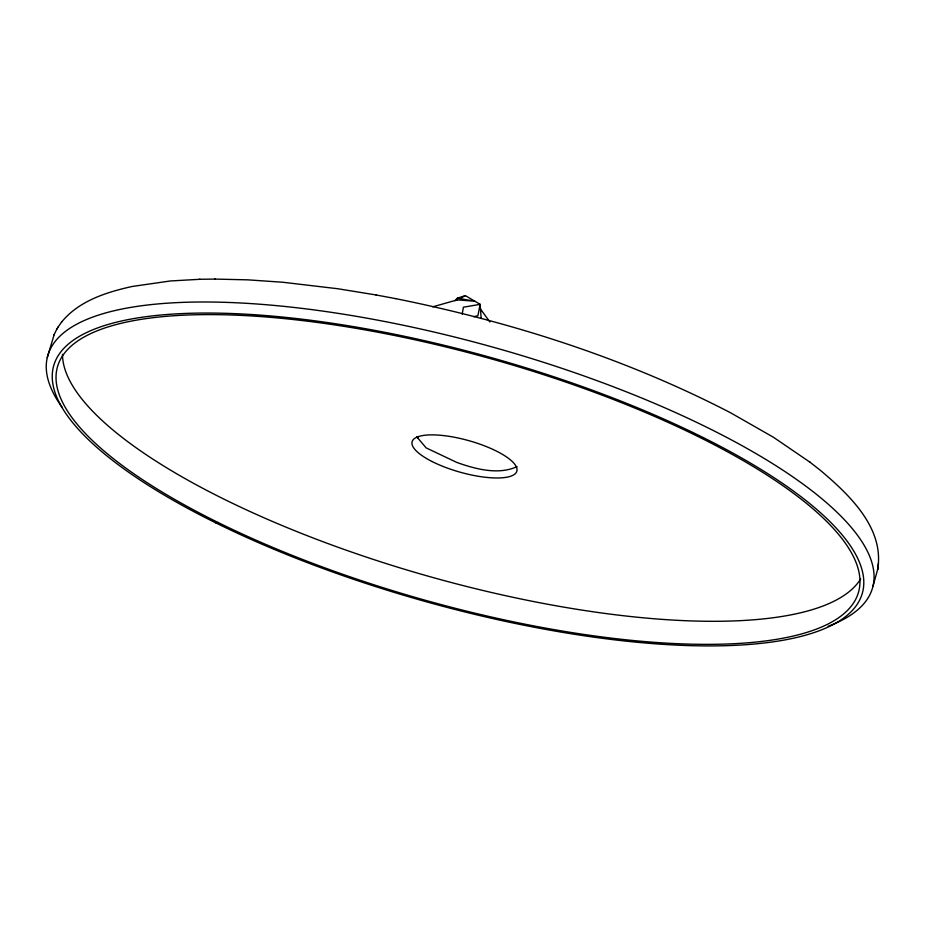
<?xml version="1.0" encoding="UTF-8"?>
<svg xmlns="http://www.w3.org/2000/svg" width="925" height="925" viewBox="0 0 925 925"><rect width="100%" height="100%" fill="white"/><g stroke="black" fill="none" stroke-linecap="round" stroke-linejoin="round"><path stroke-width="1.39" d="M432.784 306.822L457.297 299.862L457.459 298.174L465.333 295.618L480.156 304.337L481.162 318.281M878.472 563.313L877.605 569.638L873.061 585.953M877.802 568.482L877.605 569.638C884.809 528.279 849.451 494.944 820.949 470.79L809.803 462.061M462.176 314.188L463.425 307.192L480.156 304.337L477.901 315.714L473.727 316.732M47.279 357.582L54.217 334.422M56.807 329.196L57.997 327.172M53.962 334.954L57.061 328.664M61.489 322.212C78.671 300.937 106.398 292.196 132.136 286.484L170.373 280.969L199.997 279.292M57.662 327.658L61.825 321.727M454.892 300.752L457.459 298.174L474.837 301.238L457.297 299.862M517.052 466.628C498.344 475.277 475.381 469.044 456.869 462.454L426.171 447.908L416.759 436.82M461.679 297.677L465.333 295.618M214.935 279.084L247.796 279.847L282.68 282.241L337.694 288.727L376.186 294.983M199.569 279.292L215.328 279.072M395.53 298.613L395.68 298.636C511.548 321.993 625.485 358.31 730.611 412.793L773.473 437.282L810.184 462.338M376.012 294.948L395.68 298.636M479.844 308.141L489.857 321.935M62.218 407.428A428.425 128.829 15.7 0 1 500.783 349.373A428.425 128.829 15.7 0 1 828.199 626.213M860.655 578.923A416.065 125.118 15.7 0 1 430.217 576.761A416.065 125.118 15.7 0 1 62.507 354.31M418.308 438.138A54.413 16.361 15.7 0 1 417.175 436.727M215.733 522.856A420.019 126.309 15.7 0 0 861.059 596.96A420.019 126.309 15.7 0 0 297.203 318.628A420.019 126.309 15.7 0 0 215.733 522.856M218.011 522.452A416.065 125.118 15.7 0 0 857.267 595.85A416.065 125.118 15.7 0 0 298.717 320.142A416.065 125.118 15.7 0 0 218.011 522.452M432.091 461.54A54.413 16.361 15.7 0 0 516.532 472.004A54.413 16.361 15.7 0 0 444.809 435.733A54.413 16.361 15.7 0 0 432.091 461.54"/></g></svg>
